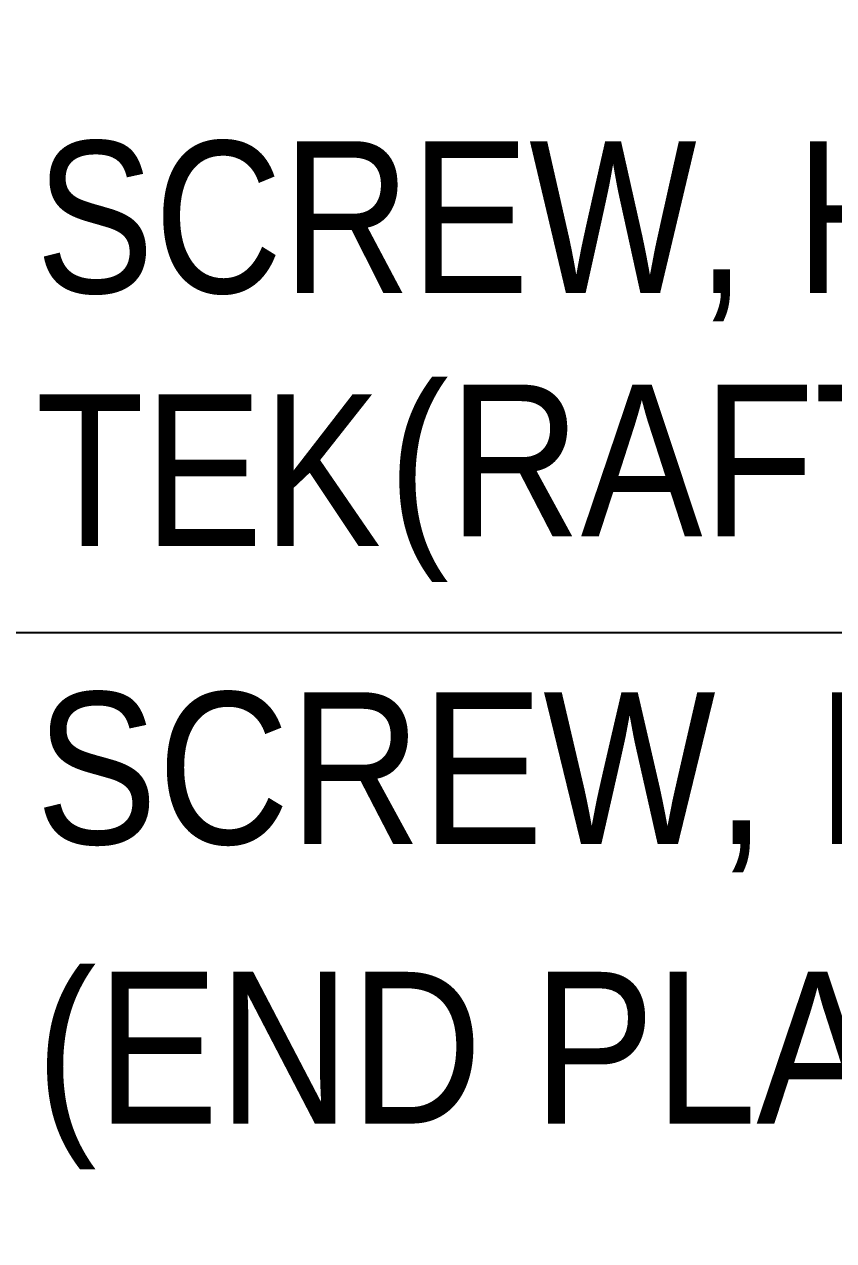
# Model space of a CAD drawing. Header units: inches. Extents: x -333 to 1223, y -450 to 45.
# Drawn here: x -137.43 to -126.76, y -327.19 to -311.16 of the extents above; entities that cross this region are included whole.
import ezdxf
from ezdxf.enums import TextEntityAlignment as Align

# ---------------------------------------------------------------- set-up
doc = ezdxf.new("R2010")
doc.units = ezdxf.units.IN
doc.header["$MEASUREMENT"] = 0
doc.layers.add('NOTES', color=7, linetype='Continuous')
doc.layers.add('PL', color=252, linetype='Continuous')
doc.styles.add('Schedule', font='GOTHIC.TTF', dxfattribs={"width": 0.9})

# ---------------------------------------------------------------- blocks, each defined once
blk = doc.blocks.new('16-18-BLOCK-1')
blk.add_lwpolyline([(0, 0), (0, -8.015), (72.27, -8.015), (72.27, 0)])
at = {"layer": 'NOTES', "insert": (21.12, -4.007), "char_height": 2, "width": 39.15042, "attachment_point": 4, "style": 'Schedule'}
blk.add_mtext('\\A1;{\\W0.875;SCREW, HEX HEAD, #14 X \\H0.7x;\\S3#4;\\H1.4286x;" SS,\\PTEK}', dxfattribs=at)
at = {"layer": 'NOTES', "style": 'Schedule', "width": 0.8}
blk.add_attdef('X', text='', height=2, dxfattribs=at).set_placement((63.27, -4.007), align=Align.MIDDLE_CENTER)
at = {"layer": 'NOTES', "style": 'Schedule', "width": 0.9}
blk.add_attdef('DESC.', text='', height=2, dxfattribs=at).set_placement((25.762, -5.749), align=Align.MIDDLE_LEFT)
blk = doc.blocks.new('16-47-BLOCK-1')
blk.add_lwpolyline([(0, -8.015), (0, 0), (72.27, 0), (72.27, -8.015)])
at = {"layer": 'NOTES', "insert": (21.12, -1.788), "char_height": 2, "width": 39.15042, "attachment_point": 4, "style": 'Schedule'}
blk.add_mtext('\\A1;SCREW, FLAT HEAD, #10 X {\\H0.7x;\\S3#4;}" SS', dxfattribs=at)
at = {"layer": 'NOTES', "style": 'Schedule', "width": 0.8}
blk.add_attdef('QTY', text='', height=2, dxfattribs=at).set_placement((63.27, -4.007), align=Align.MIDDLE_CENTER)
at = {"layer": 'NOTES', "style": 'Schedule', "width": 0.9}
blk.add_attdef('DESC.', text='', height=2, dxfattribs=at).set_placement((21.12, -5.471), align=Align.MIDDLE_LEFT)

msp = doc.modelspace()

# ---------------------------------------------------------------- block references
at = {"layer": 'PL'}
ref = msp.add_blockref('16-18-BLOCK-1', (-158.39494, -311.15737), dxfattribs=at)
ref.add_attrib('DESC.', '(RAFTER BRACKET SIDE)', dxfattribs={"layer": 'NOTES', "height": 2, "style": 'Schedule', "width": 0.9}).set_placement((-132.63284, -316.90598), align=Align.MIDDLE_LEFT)
ref = msp.add_blockref('16-47-BLOCK-1', (-158.39494, -319.17191), dxfattribs=at)
ref.add_attrib('DESC.', '(END PLATE)', dxfattribs={"layer": 'NOTES', "height": 2, "style": 'Schedule', "width": 0.9}).set_placement((-137.27542, -324.64336), align=Align.MIDDLE_LEFT)

doc.saveas('drawing.dxf')
